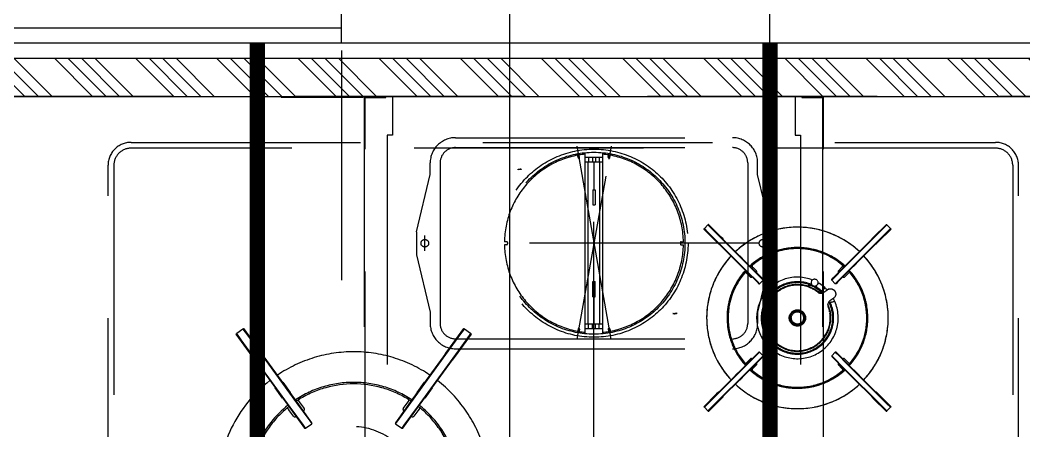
# Model space of a CAD drawing. Header units: millimetres. Extents: x 7294529 to 7346664, y 234399 to 276449.
# Drawn here: x 7334384 to 7335040, y 267456 to 267724 of the extents above; entities that cross this region are included whole.
import ezdxf
from ezdxf.xclip import XClip

# ---------------------------------------------------------------- set-up
doc = ezdxf.new("R2010")
doc.units = ezdxf.units.MM
doc.header["$LTSCALE"] = 100
doc.header["$XCLIPFRAME"] = 2
for name, pattern in [('ST-DASH', [2.7, 1.5, -1.2]), ('U-59C-EX$0$CEN', [62, 60, -1, 0, -1]), ('U-59C-EX$0$HID', [2.3, 1.5, -0.8])]:
    doc.linetypes.add(name, pattern=pattern)
for name, color, linetype in [('BP', 7, 'Continuous'), ('U-59C-EX$0$CEN', 1, 'U-59C-EX$0$CEN'), ('U-59C-EX$0$CON', 2, 'Continuous'), ('U-59C-EX$0$FIN', 5, 'Continuous'), ('U-59C-EX$0$FUR_미설치가구', 8, 'U-59C-EX$0$HID'), ('U-59C-EX$0$확장전', 4, 'U-59C-EX$0$HID'), ('결로방지', 4, 'ST-DASH')]:
    doc.layers.add(name, color=color, linetype=linetype)
doc.layers.add('U-59C-EX$0$MC', color=152, linetype='Continuous', plot=False)

# ---------------------------------------------------------------- blocks, each defined once
blk = doc.blocks.new('U-59C-EX$0$59C_주방가구_1')
at = {"layer": 'U-59C-EX$0$FUR_미설치가구', "linetype": 'U-59C-EX$0$HID'}
h = blk.add_hatch(dxfattribs=at)
h.set_pattern_fill('ANSI34', color=256, scale=50, angle=180)
h.set_pattern_definition([(225, (-131053.915, -376129.36), (26.5165043, -26.5165043), []), (225, (-131062.754, -376129.36), (26.5165043, -26.5165043), []), (225, (-131071.593, -376129.36), (26.5165043, -26.5165043), []), (225, (-131080.432, -376129.36), (26.5165043, -26.5165043), [])])
h.paths.add_polyline_path([(-25, -2180), (-25, -25), (-3175, -25), (-3175, -500), (-3200, -500), (-3200, 0), (0, 0), (0, -2180)])
for p, q in [((-550, -757.49), (-70, -757.49)), ((-70, -761.29), (-550, -761.29)), ((-58.8, -1337.49), (-58.8, -772.49)), ((-55, -772.49), (-55, -1337.49)), ((-184.42, -844.16), (-228.51, -876.2)), ((-228.21, -876.6), (-184.12, -844.57)), ((-180.52, -841.03), (-194.84, -851.43)), ((-180.78, -841.52), (-184.42, -844.16)), ((-184.12, -844.57), (-180.08, -841.63)), ((-177.14, -845.67), (-181.18, -848.61)), ((-180.78, -841.52), (-180.08, -841.63)), ((-180.22, -841.43), (-180.08, -841.63)), ((-177.14, -845.67), (-180.08, -841.63)), ((-177.14, -845.67), (-177.25, -846.37)), ((-177.14, -845.67), (-176.99, -845.88)), ((-181.18, -848.61), (-225.27, -880.65)), ((-224.98, -881.05), (-180.89, -849.02)), ((-194.84, -851.43), (-196.86, -852.9)), ((-191.02, -856.68), (-176.7, -846.29)), ((-180.89, -849.02), (-177.25, -846.37)), ((-193.04, -858.15), (-191.02, -856.68)), ((-222.17, -871.47), (-215.54, -866.65)), ((-222.12, -871.55), (-222.17, -871.47)), ((-211.9, -871.67), (-218.53, -876.49)), ((-215.54, -866.65), (-215.48, -866.73)), ((-211.96, -871.59), (-211.9, -871.67)), ((-25.46, -870.52), (-25.46, -924.2)), ((-228.51, -876.2), (-240.32, -884.78)), ((-240.04, -885.2), (-228.21, -876.6)), ((-234.1, -878.71), (-230.46, -876.07)), ((-230.46, -876.07), (-229.41, -875.31)), ((-218.53, -876.49), (-218.59, -876.41)), ((-241.97, -886.59), (-240.04, -885.2)), ((-240.32, -884.78), (-241.86, -885.9)), ((-225.27, -880.65), (-237.1, -889.24)), ((-236.79, -889.63), (-224.98, -881.05)), ((-234.17, -880.31), (-234.32, -880.11)), ((-230.5, -885.37), (-230.64, -885.17)), ((-225.47, -882.95), (-229.1, -885.59)), ((-224.41, -882.18), (-225.47, -882.95)), ((-241.86, -885.9), (-241.97, -886.59)), ((-241.97, -886.59), (-239.03, -890.64)), ((-237.1, -889.24), (-239.03, -890.64)), ((-239.03, -890.64), (-238.33, -890.75)), ((-238.33, -890.75), (-236.79, -889.63)), ((-239.03, -945.37), (-241.97, -949.42)), ((-240.04, -950.82), (-241.97, -949.42)), ((-241.97, -949.42), (-241.86, -950.12)), ((-241.86, -950.12), (-240.32, -951.23)), ((-228.21, -959.41), (-240.04, -950.82)), ((-238.33, -945.26), (-239.03, -945.37)), ((-239.03, -945.37), (-237.1, -946.77)), ((-236.79, -946.38), (-238.33, -945.26)), ((-237.1, -946.77), (-225.27, -955.37)), ((-224.98, -954.96), (-236.79, -946.38)), ((-230.64, -950.85), (-230.5, -950.64)), ((-229.1, -950.42), (-225.47, -953.06)), ((-240.32, -951.23), (-228.51, -959.81)), ((-234.32, -955.9), (-234.17, -955.7)), ((-230.46, -959.94), (-234.1, -957.3)), ((-225.47, -953.06), (-224.41, -953.83)), ((-225.27, -955.37), (-181.18, -987.4)), ((-180.89, -986.99), (-224.98, -954.96)), ((-229.41, -960.7), (-230.46, -959.94)), ((-228.51, -959.81), (-184.42, -991.85)), ((-184.12, -991.44), (-228.21, -959.41)), ((-218.59, -959.6), (-218.53, -959.52)), ((-218.53, -959.52), (-211.9, -964.34)), ((-128.44, -959), (-165.94, -968)), ((-113.44, -959), (-128.44, -959)), ((-113.44, -959), (-75.94, -968)), ((-222.17, -964.54), (-222.12, -964.46)), ((-215.54, -969.36), (-222.17, -964.54)), ((-215.48, -969.28), (-215.54, -969.36)), ((-211.9, -964.34), (-211.96, -964.42)), ((-165.94, -968), (-173.44, -968)), ((-125.94, -964.5), (-115.94, -964.5)), ((-120.94, -1182.96), (-120.94, -966.65)), ((-75.94, -968), (-68.44, -968)), ((-68.44, -974.5), (-173.44, -974.5)), ((-196.86, -983.12), (-194.84, -984.59)), ((-191.02, -979.33), (-193.04, -977.86)), ((-176.7, -989.73), (-191.02, -979.33)), ((-194.84, -984.59), (-180.52, -994.99)), ((-189.94, -984.5), (-189.94, -1165.5)), ((-183.44, -984.5), (-183.44, -1165.5)), ((-181.18, -987.4), (-177.14, -990.34)), ((-177.25, -989.64), (-180.89, -986.99)), ((-180.08, -994.38), (-177.14, -990.34)), ((-177.25, -989.64), (-177.14, -990.34)), ((-176.99, -990.14), (-177.14, -990.34)), ((-58.44, -984.5), (-58.44, -1165.5)), ((-51.94, -984.5), (-51.94, -1165.5)), ((-184.42, -991.85), (-180.78, -994.49)), ((-180.08, -994.38), (-184.12, -991.44)), ((-180.08, -994.38), (-180.78, -994.49)), ((-180.08, -994.38), (-180.22, -994.59)), ((-121.94, -1018), (-121.94, -1016.51)), ((-119.94, -1018), (-119.94, -1016.51)), ((-120.44, -1018.5), (-121.44, -1018.5)), ((-57.42, -1063.8), (-183.78, -1086.08)), ((-76.99, -1082.75), (-183.78, -1063.92)), ((-180.05, -1069.25, 0.12), (-61.82, -1069.25, 0.12)), ((-177.15, -1065.59), (-179.61, -1065.16)), ((-176.97, -1064.61), (-179.44, -1064.17)), ((-176.94, -1080.75), (-176.94, -1069.25)), ((-173.94, -1080.75, 0.01), (-173.94, -1069.25, 0.12)), ((-67.94, -1080.75, 0.01), (-67.94, -1069.25, 0.12)), ((-64.94, -1080.75), (-64.94, -1069.25)), ((-64.9, -1064.61), (-62.43, -1064.17)), ((-64.72, -1065.59), (-62.26, -1065.16)), ((-257.04, -1075), (-34.06, -1075)), ((-176.94, -1071.47, 0.12), (-173.94, -1071.47, 0.12)), ((-176.94, -1074.02, 0.12), (-173.94, -1074.02, 0.12)), ((-173.94, -1071.25, 0.12), (-67.94, -1071.25, 0.12)), ((-155.94, -1075), (-173.94, -1075)), ((-155.94, -1074.25), (-145.94, -1074.25)), ((-155.94, -1074.25), (-155.94, -1075.75)), ((-155.94, -1075.75), (-145.94, -1075.75)), ((-145.94, -1074.25), (-145.94, -1075.75)), ((-95.94, -1074.25), (-95.94, -1075.75)), ((-85.94, -1074.25), (-95.94, -1074.25)), ((-85.94, -1075.75), (-95.94, -1075.75)), ((-85.94, -1074.25), (-85.94, -1075.75)), ((-67.94, -1075), (-85.94, -1075)), ((-64.94, -1071.47, 0.12), (-67.94, -1071.47, 0.12)), ((-64.94, -1074.02, 0.12), (-67.94, -1074.02, 0.12)), ((-180.05, -1080.75, 0.12), (-61.82, -1080.75, 0.12)), ((-176.94, -1075.97, 0.12), (-173.94, -1075.97, 0.12)), ((-176.94, -1078.52, 0.12), (-173.94, -1078.52, 0.12)), ((-173.94, -1078.75, 0.12), (-67.94, -1078.75, 0.12)), ((-64.94, -1075.97, 0.12), (-67.94, -1075.97, 0.12)), ((-64.94, -1078.52, 0.12), (-67.94, -1078.52, 0.12)), ((-177.15, -1084.4), (-179.61, -1084.84)), ((-176.97, -1085.39), (-179.44, -1085.82)), ((-57.42, -1086.2), (-66.04, -1084.68)), ((-64.9, -1085.39), (-62.43, -1085.82)), ((-64.72, -1084.4), (-62.26, -1084.84)), ((-121.94, -1132), (-121.94, -1133.49)), ((-120.44, -1131.5), (-121.44, -1131.5)), ((-119.94, -1132), (-119.94, -1133.49)), ((-228.25, -1147.18), (-230.61, -1149.54)), ((-228.25, -1147.18), (-228.13, -1147.06)), ((-228.25, -1147.18), (-225.89, -1149.54)), ((-228.25, -1147.18), (-227.78, -1147.18)), ((-219.55, -1155.17), (-227.89, -1146.83)), ((-225.66, -1149.3), (-227.78, -1147.18)), ((-111.7, -1146.83), (-120.04, -1155.17)), ((-111.81, -1147.18), (-113.93, -1149.3)), ((-113.7, -1149.54), (-111.34, -1147.18)), ((-111.81, -1147.18), (-111.34, -1147.18)), ((-111.46, -1147.06), (-111.34, -1147.18)), ((-108.98, -1149.54), (-111.34, -1147.18)), ((-230.96, -1149.89), (-222.62, -1158.23)), ((-230.72, -1149.66), (-230.61, -1149.54)), ((-228.25, -1151.89), (-230.61, -1149.54)), ((-230.61, -1150.01), (-230.61, -1149.54)), ((-230.61, -1150.01), (-228.48, -1152.13)), ((-228.48, -1152.13), (-202.79, -1177.82)), ((-202.56, -1177.59), (-228.25, -1151.89)), ((-225.89, -1149.54), (-200.2, -1175.23)), ((-199.97, -1174.99), (-225.66, -1149.3)), ((-113.93, -1149.3), (-139.63, -1174.99)), ((-139.39, -1175.23), (-113.7, -1149.54)), ((-111.34, -1151.89), (-137.03, -1177.59)), ((-136.8, -1177.82), (-111.11, -1152.13)), ((-116.97, -1158.23), (-108.63, -1149.89)), ((-108.98, -1149.54), (-111.34, -1151.89)), ((-111.11, -1152.13), (-108.98, -1150.01)), ((-108.98, -1149.54), (-108.98, -1150.01)), ((-108.98, -1149.54), (-108.87, -1149.66)), ((-222.62, -1158.23), (-221.44, -1159.41)), ((-218.37, -1156.35), (-219.55, -1155.17)), ((-120.04, -1155.17), (-121.22, -1156.35)), ((-118.15, -1159.41), (-116.97, -1158.23)), ((-207.55, -1167.4), (-207.51, -1167.36)), ((-207.51, -1167.36), (-203.64, -1171.22)), ((-135.95, -1171.22), (-132.08, -1167.36)), ((-132.08, -1167.36), (-132.04, -1167.4)), ((-210.43, -1170.28), (-210.38, -1170.23)), ((-206.56, -1174.14), (-210.43, -1170.28)), ((-206.52, -1174.1), (-206.56, -1174.14)), ((-203.64, -1171.22), (-203.69, -1171.27)), ((-135.9, -1171.27), (-135.95, -1171.22)), ((-133.03, -1174.14), (-133.07, -1174.1)), ((-129.16, -1170.28), (-133.03, -1174.14)), ((-129.21, -1170.23), (-129.16, -1170.28)), ((-202.67, -1179.12), (-203.29, -1178.51)), ((-202.79, -1177.82), (-195.91, -1184.7)), ((-200.55, -1181.24), (-202.67, -1179.12)), ((-195.66, -1184.48), (-202.56, -1177.59)), ((-200.2, -1175.23), (-193.31, -1182.12)), ((-193.08, -1181.87), (-199.97, -1174.99)), ((-199.28, -1174.5), (-198.66, -1175.12)), ((-198.66, -1175.12), (-196.55, -1177.23)), ((-196.55, -1178.18), (-196.67, -1178.29)), ((-68.44, -1175.5), (-173.44, -1175.5)), ((-139.63, -1174.99), (-146.51, -1181.87)), ((-146.28, -1182.12), (-139.39, -1175.23)), ((-137.03, -1177.59), (-143.93, -1184.48)), ((-143.68, -1184.7), (-136.8, -1177.82)), ((-143.04, -1177.23), (-140.93, -1175.12)), ((-142.93, -1178.29), (-143.04, -1178.18)), ((-140.93, -1175.12), (-140.31, -1174.5)), ((-136.92, -1179.12), (-139.04, -1181.24)), ((-136.3, -1178.51), (-136.92, -1179.12)), ((-199.49, -1181.12), (-199.61, -1181.24)), ((-195.91, -1184.7), (-195.02, -1185.6)), ((-194.54, -1185.6), (-195.66, -1184.48)), ((-195.02, -1185.6), (-194.54, -1185.6)), ((-194.54, -1185.6), (-192.19, -1183.24)), ((-193.31, -1182.12), (-192.19, -1183.24)), ((-192.19, -1182.77), (-193.08, -1181.87)), ((-192.19, -1183.24), (-192.19, -1182.77)), ((-165.94, -1182), (-173.44, -1182)), ((-128.44, -1191), (-165.94, -1182)), ((-146.51, -1181.87), (-147.4, -1182.77)), ((-147.4, -1183.24), (-146.28, -1182.12)), ((-147.4, -1182.77), (-147.4, -1183.24)), ((-147.4, -1183.24), (-145.05, -1185.6)), ((-143.93, -1184.48), (-145.05, -1185.6)), ((-145.05, -1185.6), (-144.57, -1185.6)), ((-144.57, -1185.6), (-143.68, -1184.7)), ((-139.98, -1181.24), (-140.1, -1181.12)), ((-125.94, -1185.5), (-115.94, -1185.5)), ((-113.44, -1191), (-75.94, -1182)), ((-75.94, -1182), (-68.44, -1182)), ((-113.44, -1191), (-128.44, -1191)), ((-25, -1206.44), (-50.3, -1206.44)), ((-50.3, -1206.44), (-50.3, -1209.94)), ((-50.3, -1209.94), (-252.8, -1209.94)), ((-170.21, -1213.31), (-170.24, -1212.97)), ((-168.26, -1212.75), (-168.22, -1213.09)), ((-146.32, -1217.08), (-145.44, -1217.3)), ((-151.78, -1227.11), (-153.08, -1225.33)), ((-152.59, -1224.25), (-152.58, -1224.23)), ((-147.47, -1221.45), (-148.18, -1220.89)), ((-195.91, -1231.28), (-202.79, -1238.16)), ((-202.56, -1238.4), (-195.66, -1231.5)), ((-195.02, -1230.38), (-195.91, -1231.28)), ((-195.66, -1231.5), (-194.54, -1230.38)), ((-194.54, -1230.38), (-195.02, -1230.38)), ((-192.19, -1232.74), (-194.54, -1230.38)), ((-192.19, -1232.74), (-193.31, -1233.86)), ((-193.08, -1234.11), (-192.19, -1233.21)), ((-192.19, -1233.21), (-192.19, -1232.74)), ((-159.67, -1229.38), (-159.65, -1229.38)), ((-158.47, -1229.25), (-157.17, -1231.03)), ((-157.17, -1231.03), (-156.59, -1231.83)), ((-151.2, -1227.92), (-151.78, -1227.11)), ((-147.4, -1232.74), (-145.05, -1230.38)), ((-147.4, -1232.74), (-146.28, -1233.86)), ((-147.4, -1233.21), (-147.4, -1232.74)), ((-146.51, -1234.11), (-147.4, -1233.21)), ((-143.93, -1231.5), (-145.05, -1230.38)), ((-145.05, -1230.38), (-144.57, -1230.38)), ((-144.57, -1230.38), (-143.68, -1231.28)), ((-137.03, -1238.4), (-143.93, -1231.5)), ((-143.68, -1231.28), (-136.8, -1238.16)), ((-202.79, -1238.16), (-228.48, -1263.85)), ((-228.25, -1264.09), (-202.56, -1238.4)), ((-203.29, -1237.47), (-202.67, -1236.86)), ((-202.67, -1236.86), (-200.55, -1234.74)), ((-193.31, -1233.86), (-200.2, -1240.75)), ((-199.97, -1240.99), (-193.08, -1234.11)), ((-199.61, -1234.74), (-199.49, -1234.86)), ((-196.55, -1238.75), (-198.66, -1240.87)), ((-196.67, -1237.69), (-196.55, -1237.81)), ((-139.63, -1240.99), (-146.51, -1234.11)), ((-146.28, -1233.86), (-139.39, -1240.75)), ((-142.93, -1237.69), (-143.04, -1237.81)), ((-143.04, -1238.75), (-140.93, -1240.87)), ((-139.98, -1234.74), (-140.1, -1234.86)), ((-136.92, -1236.86), (-139.04, -1234.74)), ((-111.34, -1264.09), (-137.03, -1238.4)), ((-136.3, -1237.47), (-136.92, -1236.86)), ((-136.8, -1238.16), (-111.11, -1263.85)), ((-200.2, -1240.75), (-225.89, -1266.45)), ((-225.66, -1266.68), (-199.97, -1240.99)), ((-210.43, -1245.7), (-206.56, -1241.84)), ((-210.38, -1245.75), (-210.43, -1245.7)), ((-203.64, -1244.76), (-207.51, -1248.63)), ((-206.56, -1241.84), (-206.52, -1241.89)), ((-203.69, -1244.71), (-203.64, -1244.76)), ((-198.66, -1240.87), (-199.28, -1241.48)), ((-140.93, -1240.87), (-140.31, -1241.48)), ((-113.93, -1266.68), (-139.63, -1240.99)), ((-139.39, -1240.75), (-113.7, -1266.45)), ((-135.9, -1244.71), (-135.95, -1244.76)), ((-135.95, -1244.76), (-132.08, -1248.63)), ((-133.03, -1241.84), (-133.07, -1241.89)), ((-129.16, -1245.7), (-133.03, -1241.84)), ((-129.21, -1245.75), (-129.16, -1245.7)), ((-207.51, -1248.63), (-207.55, -1248.58)), ((-132.08, -1248.63), (-132.04, -1248.58)), ((-222.62, -1257.75), (-230.96, -1266.09)), ((-221.44, -1256.57), (-222.62, -1257.75)), ((-118.15, -1256.57), (-116.97, -1257.75)), ((-116.97, -1257.75), (-108.63, -1266.09)), ((-228.48, -1263.85), (-230.61, -1265.97)), ((-230.61, -1266.45), (-228.25, -1264.09)), ((-230.61, -1266.45), (-230.61, -1265.97)), ((-227.89, -1269.15), (-219.55, -1260.81)), ((-219.55, -1260.81), (-218.37, -1259.63)), ((-120.04, -1260.81), (-121.22, -1259.63)), ((-111.7, -1269.15), (-120.04, -1260.81)), ((-108.98, -1266.45), (-111.34, -1264.09)), ((-111.11, -1263.85), (-108.98, -1265.97)), ((-108.98, -1266.45), (-108.98, -1265.97)), ((-230.61, -1266.45), (-230.72, -1266.33)), ((-230.61, -1266.45), (-228.25, -1268.8)), ((-225.89, -1266.45), (-228.25, -1268.8)), ((-227.78, -1268.8), (-228.25, -1268.8)), ((-228.13, -1268.92), (-228.25, -1268.8)), ((-227.78, -1268.8), (-225.66, -1266.68)), ((-111.81, -1268.8), (-113.93, -1266.68)), ((-113.7, -1266.45), (-111.34, -1268.8)), ((-111.81, -1268.8), (-111.34, -1268.8)), ((-111.46, -1268.92), (-111.34, -1268.8)), ((-108.98, -1266.45), (-111.34, -1268.8)), ((-108.98, -1266.45), (-108.87, -1266.33)), ((-70, -1348.69), (-550, -1348.69)), ((-550, -1352.49), (-70, -1352.49))]:
    blk.add_line(p, q, dxfattribs=at)
for points in [[(-25, -2180), (-25, -25), (-3175, -25), (-3175, -700), (-3200, -700), (-3200, 0), (0, 0), (0, -2180)], [(-3175, -700), (-3175, -25), (-25, -25), (-25, -2200), (-2080, -2200), (-2080, -1600), (-625, -1600), (-625, -700)], [(-525, -625.94), (-25, -625.94), (-25, -1523.94), (-525, -1523.94)]]:
    blk.add_lwpolyline(points, close=True, dxfattribs=at)
for points in [[(-25.6, -1224.34), (-289.4, -1224.34), (-289.4, -925.54), (-25.6, -925.54), (-25.6, -938.94), (-25, -938.94), (-25, -925.54, 0.414214), (-25.6, -924.94), (-289.4, -924.94, 0.414214), (-290, -925.54), (-290, -1224.34, 0.414214), (-289.4, -1224.94), (-25.6, -1224.94, 0.414214), (-25, -1224.34), (-25, -1210.94), (-25.6, -1210.94)], [(-73.01, -1025.44), (-72.45, -1025.44), (-72.24, -1026.73, 0.138775), (-72.65, -1027.74)], [(-166.57, -1128.86), (-167.14, -1128.86), (-167.34, -1127.58, 0.138775), (-166.93, -1126.56)]]:
    blk.add_lwpolyline(points, format="xyb", close=True, dxfattribs=at)
blk.add_lwpolyline([(-25, -943.44), (-50.3, -943.44), (-50.3, -939.94), (-252.8, -939.94, 0.414214), (-277.3, -964.44), (-277.3, -1185.44)], format="xyb", dxfattribs=at)
for centre, radius in [((-120.94, -964.5), 2.5), ((-120.94, -1075), 61.5), ((-120.94, -1075), 59.5), ((-120.94, -1185.5), 2.5), ((-169.8, -1207.99), 5.33), ((-169.8, -1207.99), 5), ((-169.8, -1207.99), 4.67), ((-169.8, -1207.99), 4)]:
    blk.add_circle(centre, radius, dxfattribs=at)
for centre, radius, start, end in [((-70, -772.49), 15, 0, 90), ((-70, -772.49), 11.2, 0, 90), ((-280.95, -918.01), 89, 37.93168, 90), ((-183.8, -843.8), 4.29, 33.61333, 40.29689), ((-180.04, -848.32), 3.91, 31.38, 38.70979), ((-280.95, -918.01), 68, 40.4942, 103.5058), ((-280.95, -918.01), 69, 38.49191, 90), ((-196.57, -853.3), 0.5, 126, 186), ((-193.33, -857.75), 0.5, 246, 306), ((-280.95, -918.01), 89, 325.93168, 34.06832), ((-280.95, -918.01), 40, 142.53685, 95.86136), ((-233.51, -879.52), 1, 126, 216), ((-230, -874.5), 1, 306, 40.4942), ((-280.95, -918.01), 68, 38.52858, 38.78036), ((-229.69, -884.78), 1, 216, 306), ((-223.82, -882.99), 1, 31.5058, 126), ((-280.95, -918.01), 68, 33.21964, 33.47142), ((-280.95, -918.01), 68, 31.5058, 33.21964), ((-280.95, -918.01), 69, 326.49191, 33.50809), ((-280.95, -918.01), 68, 328.4942, 31.5058), ((-229.69, -951.23), 1, 54, 144), ((-233.51, -956.49), 1, 144, 234), ((-223.82, -953.02), 1, 234, 328.4942), ((-280.95, -918.01), 68, 326.52858, 326.78036), ((-280.95, -918.01), 68, 326.78036, 328.49403), ((-280.95, -918.01), 69, 254.49191, 321.50809), ((-280.95, -918.01), 68, 256.4942, 319.5058), ((-230, -961.51), 1, 319.5058, 54), ((-280.95, -918.01), 68, 321.21964, 321.47142), ((-173.44, -984.5), 16.5, 90, 180), ((-68.44, -984.5), 16.5, 0, 90), ((-280.95, -918.01), 89, 253.93168, 322.06832), ((-173.44, -984.5), 10, 90, 180), ((-68.44, -984.5), 10, 0, 90), ((-196.57, -982.71), 0.5, 174, 234), ((-193.33, -978.26), 0.5, 54, 114), ((-180.35, -987.47), 4.29, 321.61333, 328.29689), ((-183.49, -992.44), 3.91, 319.38, 326.70979), ((-120.94, -1075, 0.12), 58.5, 90.97946, 169.51029), ((-120.94, -1075, 0.12), 58.5, 10.48971, 89.02054), ((-121.44, -1018), 0.5, 180, 270), ((-120.44, -1018), 0.5, 270, 0), ((-120.94, -1075, 0.12), 58.5, 170.48971, 174.35926), ((-177.06, -1065.1), 0.5, 260, 350), ((-177.06, -1065.1), 0.5, 350, 80), ((-64.81, -1065.1), 0.5, 100, 190), ((-64.81, -1065.1), 0.5, 190, 280), ((-120.94, -1075, 0.12), 58.5, 5.64074, 9.51029), ((-120.94, -1075, 0.12), 58.5, 185.64074, 189.51029), ((-120.94, -1075, 0.12), 58.5, 350.48971, 354.35926), ((-120.94, -1075, 0.12), 58.5, 190.48971, 269.02054), ((-177.06, -1084.89), 0.5, 10, 100), ((-177.06, -1084.89), 0.5, 280, 10), ((-120.94, -1075, 0.12), 58.5, 270.97946, 349.51029), ((-64.81, -1084.89), 0.5, 170, 260), ((-64.81, -1084.89), 0.5, 80, 170), ((-121.44, -1132), 0.5, 90, 180), ((-120.44, -1132), 0.5, 0, 90), ((-226.2, -1148.82), 2.61, 130.38, 137.70979), ((-113.56, -1149), 2.86, 42.61333, 49.29689), ((-228.79, -1151.76), 2.86, 132.61333, 139.29689), ((-169.8, -1207.99), 59.33, 46.93168, 133.06832), ((-169.8, -1207.99), 59.33, 46.93168, 115.06832), ((-110.62, -1151.58), 2.61, 40.38, 47.70979), ((-221.2, -1159.18), 0.333, 225, 285), ((-218.61, -1156.58), 0.333, 345, 45), ((-169.8, -1207.99), 59.33, 118.93168, 133.06832), ((-120.98, -1156.58), 0.333, 135, 195), ((-118.39, -1159.18), 0.333, 255, 315), ((-169.8, -1207.99), 59.33, 136.93168, 187.06832), ((-169.8, -1207.99), 59.33, 136.93168, 223.06832), ((-169.8, -1207.99), 46, 47.49191, 132.50809), ((-169.8, -1207.99), 45.33, 47.52858, 132.47142), ((-173.44, -1165.5), 16.5, 180, 270), ((-169.8, -1207.99), 46, 47.49191, 114.50809), ((-169.8, -1207.99), 45.33, 49.4942, 112.5058), ((-173.44, -1165.5), 10, 180, 270), ((-169.8, -1207.99), 59.33, 334.93168, 43.06832), ((-169.8, -1207.99), 59.33, 316.93168, 43.06832), ((-68.44, -1165.5), 16.5, 270, 0), ((-68.44, -1165.5), 10, 270, 0), ((-169.8, -1207.99), 46, 119.49191, 132.50809), ((-169.8, -1207.99), 45.33, 121.4942, 132.47142), ((-198.81, -1174.03), 0.667, 130.5058, 225), ((-169.8, -1207.99), 45.33, 47.78036, 49.49403), ((-140.78, -1174.03), 0.667, 315, 49.4942), ((-169.8, -1207.99), 46, 137.49191, 186.50809), ((-169.8, -1207.99), 46, 137.49191, 222.50809), ((-169.8, -1207.99), 45.33, 137.52858, 184.5058), ((-169.8, -1207.99), 45.33, 137.52858, 222.47142), ((-169.8, -1207.99), 45.33, 137.78036, 139.49403), ((-203.76, -1178.98), 0.667, 45, 139.4942), ((-169.8, -1207.99), 45.33, 137.52858, 137.78036), ((-169.8, -1207.99), 45.33, 132.21964, 132.47142), ((-197.02, -1177.7), 0.667, 315, 45), ((-142.57, -1177.7), 0.667, 135, 225), ((-169.8, -1207.99), 45.33, 47.52858, 47.78036), ((-169.8, -1207.99), 45.33, 42.21964, 42.47142), ((-169.8, -1207.99), 45.33, 319.4942, 42.47142), ((-135.83, -1178.98), 0.667, 40.5058, 135), ((-169.8, -1207.99), 45.33, 40.5058, 42.21964), ((-169.8, -1207.99), 46, 335.49191, 42.50809), ((-169.8, -1207.99), 46, 317.49191, 42.50809), ((-169.8, -1207.99), 45.33, 337.4942, 40.5058), ((-200.08, -1180.77), 0.667, 225, 315), ((-169.8, -1207.99), 26.67, 340.53685, 293.86136), ((-169.8, -1207.99), 23.67, 337.16928, 295.32141), ((-169.8, -1207.99), 23.07, 315.59635, 296.40365), ((-169.8, -1207.99), 21.83, 317.71365, 288), ((-169.8, -1207.99), 21.43, 333.37758, 278.69802), ((-139.51, -1180.77), 0.667, 225, 315), ((-145.41, -1214.22), 3.33, 165.67239, 193.68094), ((-169.8, -1207.99), 59.33, 190.93168, 223.06832), ((-169.8, -1207.99), 46, 191.49191, 222.50809), ((-169.8, -1207.99), 45.33, 193.4942, 222.47142), ((-169.8, -1207.99), 22.87, 315.01775, 336.44957), ((-169.8, -1207.99), 21.43, 321.61542, 331.31414), ((-169.8, -1207.99), 23.67, 316.67859, 330.83072), ((-169.79, -1207.99), 21.43, 331.31385, 333.37788), ((-149.01, -1219.59), 0.134, 128.90736, 153.86655), ((-149.17, -1219.33), 0.168, 298.93014, 358.18565), ((-146.85, -1219.18), 2.17, 123.89878, 184.10122), ((-146.85, -1219.18), 2.17, 184.10122, 232), ((-151.89, -1215.8), 3.33, 336.44957, 13.68094), ((-146.85, -1219.18), 2.17, 76, 123.89878), ((-147.87, -1217.23), 0.13, 153.77629, 179.4498), ((-146.85, -1219.18), 2.33, 253.7656, 54.36584), ((-145.28, -1216.66), 0.661, 255.882, 283.33041), ((-145.28, -1216.65), 0.67, 283.35051, 340.39875), ((-169.8, -1208), 21.43, 233.69773, 235.76449), ((-150.38, -1223.37), 3.33, 156.57721, 216), ((-149.38, -1228.96), 6.2, 131.84658, 132.31342), ((-169.8, -1207.99), 23.07, 314.75208, 314.98608), ((-161.56, -1216.26), 11.4, 315.09932, 316.33456), ((-150.38, -1223.37), 3.33, 149.46148, 156.57912), ((-154.12, -1229.56), 5.33, 76.29714, 81.48385), ((-150.38, -1223.37), 3.33, 141.61542, 149.46339), ((-154.12, -1229.57), 5.33, 47.0167, 76.29913), ((-169.8, -1207.99), 26.67, 313.18076, 317.11777), ((-154, -1229.44), 5.16, 45.75033, 47.03723), ((-169.8, -1207.99), 26.67, 317.11777, 318.13864), ((-169.8, -1207.99), 26.67, 318.13864, 327.46315), ((-147.87, -1221.97), 0.661, 24.6618, 52.12579), ((-147.88, -1221.98), 0.67, 327.60125, 24.64949), ((-169.8, -1207.99), 21.43, 280.7642, 290.38458), ((-169.8, -1207.99), 21.83, 288, 294.28635), ((-161.17, -1231.21), 3.33, 101.94229, 110.38458), ((-161.17, -1231.21), 3.33, 94.78699, 101.9442), ((-161.17, -1231.21), 3.33, 36, 94.7889), ((-164.59, -1218.16), 11.64, 295.69642, 296.91022), ((-154.12, -1229.57), 5.33, 175.70087, 204.9833), ((-154.12, -1229.56), 5.33, 170.51615, 175.70286), ((-169.8, -1207.99), 23.07, 297.0178, 297.25154), ((-156.16, -1233.88), 6.19, 119.65273, 120.15387), ((-169.8, -1207.99), 26.67, 293.86136, 294.88223), ((-154.27, -1229.64), 5.16, 204.96277, 206.24967), ((-169.8, -1207.99), 26.67, 294.88223, 298.81924), ((-154.49, -1230), 2.78, 215.66822, 215.85539), ((-154.38, -1230.24), 2.72, 215.78958, 216.0231), ((-154.46, -1230.32), 2.62, 215.68909, 225.82432), ((-153.37, -1229.51), 2.7, 26.25823, 36.32744), ((-169.8, -1207.99), 45.33, 317.7807, 328.5058), ((-169.8, -1207.99), 46, 317.49191, 330.50809), ((-169.8, -1207.99), 45.33, 220.5058, 222.21964), ((-203.76, -1237), 0.667, 220.5058, 315), ((-169.8, -1207.99), 45.33, 222.21964, 222.47142), ((-200.08, -1235.22), 0.667, 45, 135), ((-197.02, -1238.28), 0.667, 315, 45), ((-142.57, -1238.28), 0.667, 135, 225), ((-139.51, -1235.22), 0.667, 45, 135), ((-169.8, -1207.99), 45.33, 317.52858, 317.78036), ((-135.83, -1237), 0.667, 225, 319.4942), ((-169.8, -1207.99), 59.33, 316.93168, 331.06832), ((-169.8, -1207.99), 46, 227.49191, 243), ((-169.8, -1207.99), 46, 227.49191, 312.50809), ((-169.8, -1207.99), 45.33, 227.52858, 256.5058), ((-169.8, -1207.99), 45.33, 227.52858, 227.78036), ((-169.8, -1207.99), 45.33, 227.52858, 310.5058), ((-198.81, -1241.95), 0.667, 135, 229.4942), ((-169.8, -1207.99), 46, 263.49191, 312.50809), ((-169.8, -1207.99), 45.33, 265.4942, 310.5058), ((-140.78, -1241.95), 0.667, 310.5058, 45), ((-169.8, -1207.99), 45.33, 310.50597, 312.21964), ((-169.8, -1207.99), 45.33, 312.21964, 312.47142), ((-169.8, -1207.99), 59.33, 226.93168, 262.93168), ((-169.8, -1207.99), 59.33, 226.93168, 313.06832), ((-169.8, -1207.99), 46, 243, 258.50809), ((-169.8, -1207.99), 59.33, 262.93168, 313.06832), ((-221.2, -1256.81), 0.333, 75, 135), ((-218.61, -1259.4), 0.333, 315, 15), ((-120.98, -1259.4), 0.333, 165, 225), ((-118.39, -1256.81), 0.333, 45, 105), ((-228.97, -1264.4), 2.61, 220.38, 227.70979), ((-226.03, -1266.98), 2.86, 222.61333, 229.29689), ((-113.56, -1266.98), 2.86, 310.70311, 317.38667), ((-110.62, -1264.4), 2.61, 312.29021, 319.62), ((-70, -1337.49), 11.2, 270, 0), ((-70, -1337.49), 15, 270, 0)]:
    blk.add_arc(centre, radius, start, end, dxfattribs=at)
for points, knots in [([(-229.24, -873.85), (-229.23, -873.85), (-229.08, -874.02), (-228.61, -874.6), (-228.27, -875), (-227.94, -875.42)], [0.0085795, 0.0085795, 0.0085795, 0.0085795, 0.5, 0.5, 1, 1, 1, 1]), ([(-227.94, -960.6), (-228.27, -961.01), (-228.6, -961.41), (-229.09, -961.99), (-229.23, -962.16), (-229.24, -962.16)], [0, 0, 0, 0, 0.5, 0.5, 0.9960386, 0.9960386, 0.9960386, 0.9960386]), ([(-200.26, -1174.42), (-200, -1174.18), (-199.73, -1173.95), (-199.36, -1173.62), (-199.24, -1173.52), (-199.24, -1173.52)], [0, 0, 0, 0, 0.5, 0.5, 0.9960386, 0.9960386, 0.9960386, 0.9960386]), ([(-148, -1217.23), (-147.99, -1217.27), (-148, -1217.3), (-148.02, -1217.35), (-148.03, -1217.37), (-148.05, -1217.39)], [0, 0, 0, 0, 0.5, 0.5, 1, 1, 1, 1]), ([(-152.86, -1224.38), (-152.81, -1224.39), (-152.76, -1224.39), (-152.67, -1224.34), (-152.63, -1224.3), (-152.59, -1224.25)], [0, 0, 0, 0, 0.5, 0.5, 1, 1, 1, 1]), ([(-159.65, -1229.38), (-159.59, -1229.36), (-159.54, -1229.33), (-159.46, -1229.26), (-159.44, -1229.21), (-159.44, -1229.17)], [0, 0, 0, 0, 0.5, 0.5, 1, 1, 1, 1]), ([(-150.95, -1228.32), (-150.94, -1228.34), (-150.91, -1228.4), (-150.87, -1228.5), (-150.82, -1228.62), (-150.79, -1228.74), (-150.75, -1228.87), (-150.72, -1228.99), (-150.7, -1229.12), (-150.68, -1229.25), (-150.67, -1229.38), (-150.67, -1229.51), (-150.67, -1229.64), (-150.67, -1229.77), (-150.69, -1229.9), (-150.7, -1230.04), (-150.73, -1230.17), (-150.76, -1230.3), (-150.79, -1230.43), (-150.83, -1230.56), (-150.88, -1230.69), (-150.93, -1230.82), (-150.99, -1230.94), (-151.05, -1231.07), (-151.12, -1231.19), (-151.19, -1231.31), (-151.27, -1231.42), (-151.35, -1231.54), (-151.44, -1231.65), (-151.53, -1231.76), (-151.62, -1231.86), (-151.72, -1231.96), (-151.83, -1232.06), (-151.93, -1232.15), (-152.04, -1232.24), (-152.16, -1232.32), (-152.28, -1232.4), (-152.4, -1232.48), (-152.52, -1232.55), (-152.64, -1232.62), (-152.77, -1232.68), (-152.9, -1232.73), (-153.03, -1232.79), (-153.17, -1232.83), (-153.3, -1232.87), (-153.44, -1232.91), (-153.57, -1232.94), (-153.71, -1232.96), (-153.85, -1232.98), (-153.98, -1232.99), (-154.12, -1233), (-154.26, -1233), (-154.39, -1233), (-154.53, -1232.99), (-154.66, -1232.97), (-154.8, -1232.95), (-154.93, -1232.92), (-155.06, -1232.89), (-155.18, -1232.85), (-155.31, -1232.81), (-155.43, -1232.76), (-155.55, -1232.71), (-155.66, -1232.65), (-155.78, -1232.59), (-155.88, -1232.52), (-155.99, -1232.44), (-156.09, -1232.37), (-156.19, -1232.28), (-156.25, -1232.23), (-156.28, -1232.19)], [0, 0, 0, 0, 0.008353, 0.023218, 0.038088, 0.052965, 0.06785, 0.082744, 0.097649, 0.112566, 0.127493, 0.142433, 0.157385, 0.17235, 0.187326, 0.202314, 0.217313, 0.232323, 0.247343, 0.262373, 0.277411, 0.292458, 0.307512, 0.322573, 0.33764, 0.352713, 0.36779, 0.382872, 0.397958, 0.413047, 0.428138, 0.443232, 0.458329, 0.473427, 0.488526, 0.503627, 0.518729, 0.533831, 0.548933, 0.564035, 0.579137, 0.594238, 0.609338, 0.624436, 0.639532, 0.654626, 0.669717, 0.684804, 0.699887, 0.714965, 0.730037, 0.745103, 0.760161, 0.775212, 0.790254, 0.805286, 0.820307, 0.835318, 0.850317, 0.865304, 0.880278, 0.895239, 0.910188, 0.925124, 0.940048, 0.954959, 0.96986, 0.98475, 1, 1, 1, 1]), ([(-136.22, -1238.45), (-135.98, -1238.19), (-135.75, -1237.93), (-135.42, -1237.55), (-135.33, -1237.44), (-135.33, -1237.44)], [0, 0, 0, 0, 0.5, 0.5, 0.9960386, 0.9960386, 0.9960386, 0.9960386]), ([(-199.24, -1242.46), (-199.24, -1242.46), (-199.36, -1242.36), (-199.73, -1242.03), (-200, -1241.8), (-200.26, -1241.56)], [0.0085795, 0.0085795, 0.0085795, 0.0085795, 0.5, 0.5, 1, 1, 1, 1])]:
    blk.add_open_spline(points, degree=3, knots=knots, dxfattribs=at)
blk = doc.blocks.new('U-59C-EX')
at = {"layer": 'U-59C-EX$0$CEN'}
blk.add_line((5995, 275), (9935, 275), dxfattribs=at)
at = {"layer": 'U-59C-EX$0$CON'}
for q in [(9525, -1845), (9745, 385)]:
    blk.add_line((9525, 385), q, dxfattribs=at)
at = {"layer": 'U-59C-EX$0$FIN'}
for p, q in [((9535, 1315), (9535, 385)), ((9525, 1305), (9525, 385))]:
    blk.add_line(p, q, dxfattribs=at)
at = {"layer": 'U-59C-EX$0$MC'}
for p, q in [((9515, 2175), (9515, -2055)), ((5995, 105), (9935, 105))]:
    blk.add_line(p, q, dxfattribs=at)
at = {"layer": 'U-59C-EX$0$확장전', "const_width": 10}
for points in [[(9525, 440), (6325.36, 440)], [(9525, 105), (6327, 105)]]:
    blk.add_lwpolyline(points, dxfattribs=at)
blk.add_blockref('U-59C-EX$0$59C_주방가구_1', (9515, 1295))

msp = doc.modelspace()

# ---------------------------------------------------------------- block references
at = {"layer": 'BP'}
ref = msp.add_blockref('U-59C-EX', (7334979.36, 258184.38), dxfattribs=dict(at, rotation=90))
XClip(ref).set_block_clipping_path([(13960.0000000001, 2135.0000000009), (4675.0000000018, 2135), (4024.9999999999, 1484.9999999981), (0, 1484.9999999991), (0, -7184.9999999991), (13960.0000000001, -7184.9999999991)])

# ---------------------------------------------------------------- next in the draw order: linework, layer by layer
at = {"layer": '결로방지'}
msp.add_lwpolyline([(7339514.36, 267929.38), (7339514.36, 270944.38), (7334594.36, 270944.38), (7334594.36, 267379.38), (7334004.36, 267379.38), (7334004.36, 264819.38), (7335934.36, 264819.38), (7335934.36, 262349.38)], dxfattribs=at)

doc.saveas('drawing.dxf')
